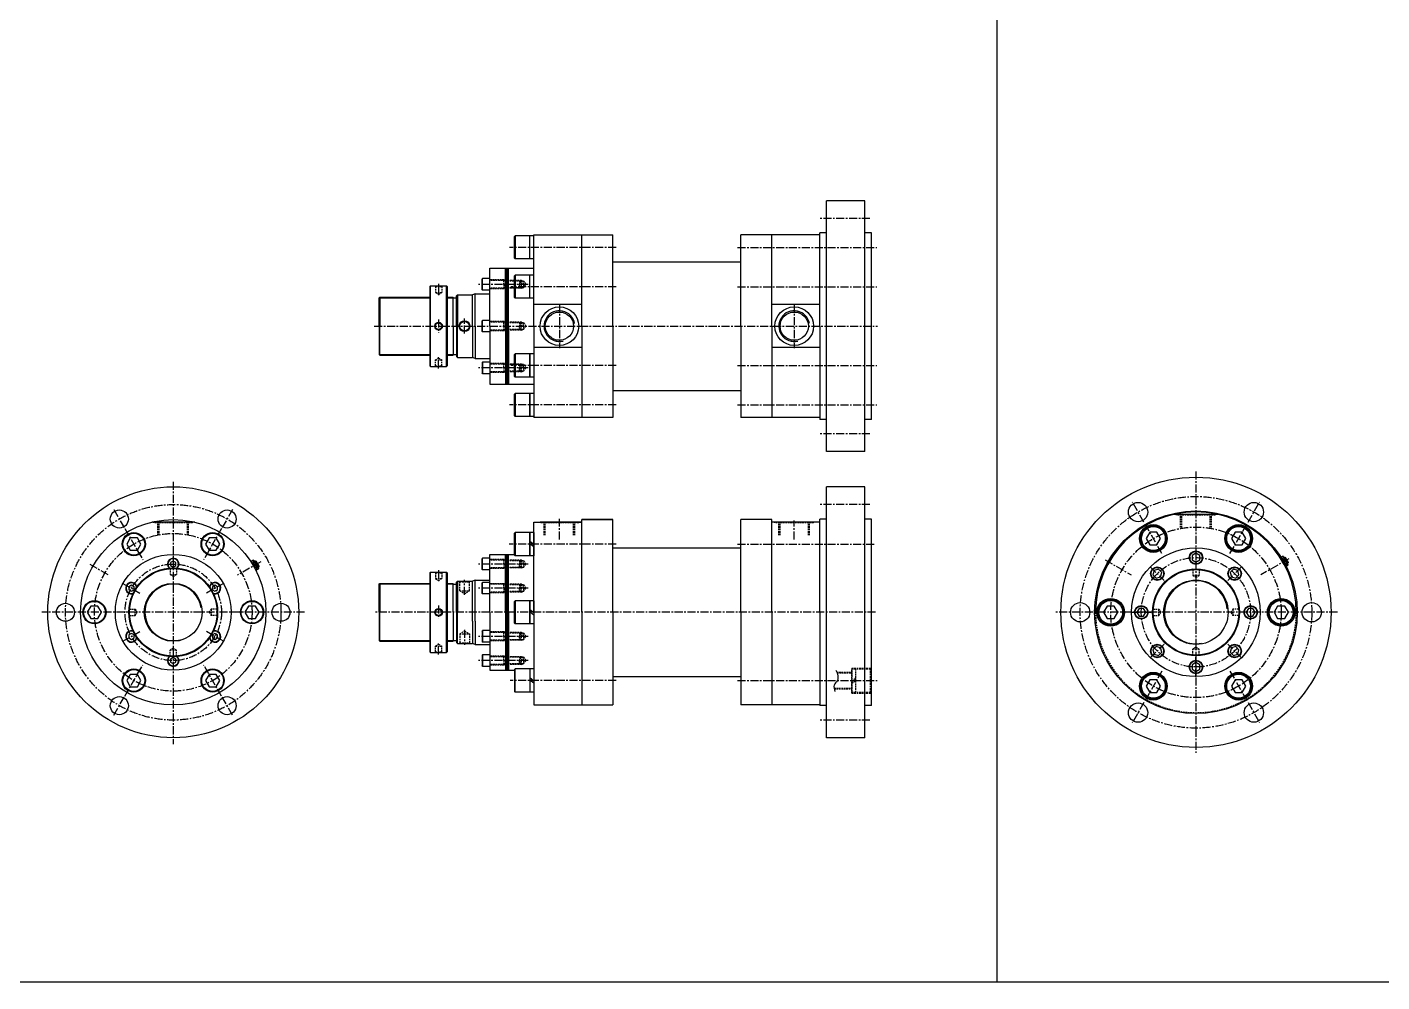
# Model space of a CAD drawing. Extents: x 0 to 8675, y 0 to 2968.
# Drawn here: x 1602 to 3708, y 0 to 1484 of the extents above; entities that cross this region are included whole.
import ezdxf

# ---------------------------------------------------------------- set-up
doc = ezdxf.new("R2010")
doc.units = 0
doc.header["$LTSCALE"] = 5
doc.header["$MEASUREMENT"] = 0
doc.header["$PDMODE"] = 34
doc.linetypes.add('CENTERX2', pattern=[4, 2.5, -0.5, 0.5, -0.5])
doc.linetypes.add('HIDDENX2', pattern=[0.75, 0.5, -0.25])
doc.layers.get('0').update_dxf_attribs({"linetype": 'CONTINUOUS'})
doc.layers.get('Defpoints').update_dxf_attribs({"linetype": 'CONTINUOUS'})
for name, color, linetype in [('CEN', 1, 'CENTERX2'), ('HID', 2, 'HIDDENX2'), ('ML', 3, 'CONTINUOUS'), ('테두리', 7, 'CONTINUOUS')]:
    doc.layers.add(name, color=color, linetype=linetype)

msp = doc.modelspace()

# ---------------------------------------------------------------- linework, layer by layer
msp.add_line((3109.5, 1902.7), (3109.5, 0))
at = {"layer": 'CEN'}
for p, q in [((2912.1, 1186.6), (2834.8, 1186.6)), ((2517.5, 1141.6), (2351.5, 1141.6)), ((2706.1, 1141.6), (2922.6, 1141.6)), ((2241.5, 1084.9), (2241.5, 1065.3)), ((2380.8, 1084), (2303.6, 1084)), ((2517.5, 1080.4), (2354, 1080.4)), ((2706.1, 1080.4), (2922.6, 1080.4)), ((2429.3, 1053.2), (2429.3, 985)), ((2794.3, 1053.2), (2794.3, 985)), ((2141.3, 1019.1), (2923.7, 1019.1)), ((2241.5, 1029.6), (2241.5, 1009.4)), ((2281.8, 1007.7), (2281.8, 1031.2)), ((2241.5, 953.4), (2241.5, 972.9)), ((2380.8, 954.2), (2303.6, 954.2)), ((2517.5, 957.9), (2354, 957.9)), ((2706.1, 957.9), (2922.6, 957.9)), ((2517.5, 896.6), (2351.5, 896.6)), ((2706.1, 896.6), (2922.6, 896.6)), ((2912.1, 851.6), (2834.8, 851.6)), ((3418.8, 793.2), (3418.8, 356.2)), ((1829, 777.2), (1829, 369.3)), ((2912.1, 741.9), (2834.8, 741.9)), ((3337.8, 714.6), (3319.8, 745.8)), ((3499.8, 714.6), (3517.8, 745.8)), ((1736.7, 734.1), (1753.7, 704.7)), ((1921.2, 734.1), (1904.2, 704.7)), ((2429.3, 687.6), (2429.3, 719.7)), ((2794.3, 687.6), (2794.3, 717.2)), ((1753.7, 704.7), (1781.7, 656.2)), ((1904.2, 704.7), (1876.2, 656.2)), ((3366, 665.9), (3339.2, 712.3)), ((3471.7, 665.9), (3498.5, 712.3)), ((2517.5, 680.4), (2351.3, 680.4)), ((2706.1, 680.4), (2921.1, 680.4)), ((3418.8, 674.7), (3418.8, 644)), ((1965.1, 652.9), (1928.7, 631.9)), ((3277.5, 655.9), (3318.3, 632.4)), ((3563.3, 657.7), (3519.4, 632.4)), ((1699.2, 649.3), (1729.3, 631.9)), ((2241.5, 640.1), (2241.5, 620.5)), ((2380.8, 649.4), (2303.6, 649.4)), ((3347.8, 645.3), (3369.6, 623.6)), ((3489.8, 645.3), (3468.1, 623.6)), ((1750.9, 619.4), (1777.2, 604.3)), ((1907.1, 619.4), (1880.8, 604.3)), ((2281.8, 601.6), (2281.8, 625.1)), ((2380.8, 611.9), (2303.6, 611.9)), ((2033.2, 574.4), (1624.6, 574.4)), ((2920.9, 574.4), (2141.1, 574.4)), ((2241.5, 584.9), (2241.5, 564.6)), ((3638.6, 574.4), (3198.6, 574.4)), ((3318.4, 574.4), (3349.2, 574.4)), ((3519.2, 574.4), (3488.4, 574.4)), ((1750.9, 529.3), (1777.2, 544.4)), ((1907.1, 529.3), (1880.8, 544.4)), ((2241.5, 508.6), (2241.5, 528.2)), ((2281.8, 547.1), (2281.8, 523.6)), ((2380.8, 536.9), (2303.6, 536.9)), ((3347.8, 503.4), (3369.6, 525.1)), ((3489.8, 503.4), (3468.1, 525.1)), ((1753.7, 444), (1781.7, 492.5)), ((1904.2, 444), (1876.2, 492.5)), ((2380.8, 499.4), (2303.6, 499.4)), ((3418.8, 474), (3418.8, 504.7)), ((2517.5, 468.3), (2352.9, 468.3)), ((2706.1, 468.3), (2923, 468.3)), ((3366, 482.8), (3339.2, 436.4)), ((3471.7, 482.8), (3498.5, 436.4)), ((1736.7, 414.6), (1753.7, 444)), ((1921.2, 414.6), (1904.2, 444)), ((3337.8, 434.1), (3319.8, 402.9)), ((3499.8, 434.1), (3517.8, 402.9)), ((2912.1, 406.9), (2834.8, 406.9))]:
    msp.add_line(p, q, dxfattribs=at)
for centre, radius in [((1829, 574.4), 167.5), ((3418.8, 574.4), 180), ((1829, 574.4), 122.5), ((3418.8, 574.4), 132.5), ((3418.8, 574.4), 85), ((1829, 574.4), 75)]:
    msp.add_circle(centre, radius, dxfattribs=at)
at = {"layer": 'Defpoints', "color": 0, "linetype": 'ByBlock'}
for p in [(2914.3, 719.4), (2321.3, 664.4), (2321.3, 484.4), (2914.3, 429.4)]:
    msp.add_point(p, dxfattribs=at)
at = {"layer": 'HID'}
for p, q in [((2236.5, 1080.6), (2235.5, 1081.6)), ((2236.5, 1080.6), (2246.5, 1080.6)), ((2236.5, 1080.6), (2236.5, 1071.6)), ((2246.5, 1080.6), (2247.5, 1081.6)), ((2246.5, 1080.6), (2246.5, 1071.6)), ((2350.3, 1091), (2321.3, 1091)), ((2370.2, 1090), (2321.3, 1090)), ((2370.2, 1078), (2321.3, 1078)), ((2350.3, 1077), (2321.3, 1077)), ((2343.1, 1089.2), (2341.4, 1090)), ((2343.1, 1078.9), (2341.4, 1078)), ((2343.1, 1084), (2343.1, 1090)), ((2373.3, 1089.2), (2343.1, 1089.2)), ((2343.1, 1084), (2343.1, 1078)), ((2373.3, 1078.9), (2343.1, 1078.9)), ((2367.5, 1090), (2368.3, 1089.2)), ((2367.5, 1090), (2367.5, 1084)), ((2367.5, 1078), (2367.5, 1084)), ((2367.5, 1078), (2368.3, 1078.9)), ((2368.3, 1089.2), (2368.3, 1084)), ((2368.3, 1078.9), (2368.3, 1084)), ((2370.2, 1090), (2371.8, 1089.2)), ((2370.2, 1090), (2370.2, 1084)), ((2370.2, 1078), (2370.2, 1084)), ((2370.2, 1078), (2371.8, 1078.9)), ((2373.3, 1089.2), (2377.2, 1084)), ((2373.3, 1084), (2373.3, 1089.2)), ((2373.3, 1084), (2373.3, 1089.2)), ((2373.3, 1078.9), (2377.2, 1084)), ((2373.3, 1084), (2373.3, 1078.9)), ((2373.3, 1084), (2373.3, 1078.9)), ((2236.5, 1071.6), (2241.5, 1068.5)), ((2236.5, 1071.6), (2246.5, 1071.6)), ((2241.5, 1068.5), (2246.5, 1071.6)), ((2350.3, 1026.1), (2321.3, 1026.1)), ((2370.2, 1025.1), (2321.3, 1025.1)), ((2370.2, 1013.1), (2321.3, 1013.1)), ((2350.3, 1012.1), (2321.3, 1012.1)), ((2343.1, 1024.3), (2341.4, 1025.1)), ((2343.1, 1014), (2341.4, 1013.1)), ((2343.1, 1019.1), (2343.1, 1025.1)), ((2373.3, 1024.3), (2343.1, 1024.3)), ((2343.1, 1019.1), (2343.1, 1013.1)), ((2373.3, 1014), (2343.1, 1014)), ((2367.5, 1025.1), (2368.3, 1024.3)), ((2367.5, 1025.1), (2367.5, 1019.1)), ((2367.5, 1013.1), (2367.5, 1019.1)), ((2367.5, 1013.1), (2368.3, 1014)), ((2368.3, 1024.3), (2368.3, 1019.1)), ((2368.3, 1014), (2368.3, 1019.1)), ((2370.2, 1025.1), (2371.8, 1024.3)), ((2370.2, 1025.1), (2370.2, 1019.1)), ((2370.2, 1013.1), (2370.2, 1019.1)), ((2370.2, 1013.1), (2371.8, 1014)), ((2373.3, 1024.3), (2377.2, 1019.1)), ((2373.3, 1019.1), (2373.3, 1024.3)), ((2373.3, 1019.1), (2373.3, 1024.3)), ((2373.3, 1014), (2377.2, 1019.1)), ((2373.3, 1019.1), (2373.3, 1014)), ((2373.3, 1019.1), (2373.3, 1014)), ((2236.5, 966.6), (2241.5, 969.8)), ((2241.5, 969.8), (2246.5, 966.6)), ((2236.5, 957.6), (2235.5, 956.6)), ((2236.5, 966.6), (2246.5, 966.6)), ((2236.5, 957.6), (2236.5, 966.6)), ((2236.5, 957.6), (2246.5, 957.6)), ((2246.5, 957.6), (2246.5, 966.6)), ((2246.5, 957.6), (2247.5, 956.6)), ((2350.3, 961.2), (2321.3, 961.2)), ((2370.2, 960.2), (2321.3, 960.2)), ((2370.2, 948.2), (2321.3, 948.2)), ((2343.1, 959.4), (2341.4, 960.2)), ((2343.1, 949.1), (2341.4, 948.2)), ((2343.1, 954.2), (2343.1, 960.2)), ((2373.3, 959.4), (2343.1, 959.4)), ((2343.1, 954.2), (2343.1, 948.2)), ((2373.3, 949.1), (2343.1, 949.1)), ((2367.5, 960.2), (2367.5, 954.2)), ((2367.5, 960.2), (2368.3, 959.4)), ((2367.5, 948.2), (2367.5, 954.2)), ((2367.5, 948.2), (2368.3, 949.1)), ((2368.3, 959.4), (2368.3, 954.2)), ((2368.3, 949.1), (2368.3, 954.2)), ((2370.2, 960.2), (2370.2, 954.2)), ((2370.2, 960.2), (2371.8, 959.4)), ((2370.2, 948.2), (2370.2, 954.2)), ((2370.2, 948.2), (2371.8, 949.1)), ((2373.3, 959.4), (2377.2, 954.2)), ((2373.3, 954.2), (2373.3, 959.4)), ((2373.3, 954.2), (2373.3, 959.4)), ((2373.3, 949.1), (2377.2, 954.2)), ((2373.3, 954.2), (2373.3, 949.1)), ((2373.3, 954.2), (2373.3, 949.1)), ((2350.3, 947.2), (2321.3, 947.2)), ((3388.8, 725.4), (3388.8, 726.4)), ((3448.8, 725.4), (3388.8, 725.4)), ((3394.9, 706.4), (3394.9, 725.4)), ((3396.8, 706.4), (3396.8, 725.4)), ((3440.8, 706.4), (3440.8, 725.4)), ((3442.7, 706.4), (3442.7, 725.4)), ((3448.8, 725.4), (3448.8, 726.4)), ((1799, 713.4), (1799, 714.4)), ((1859, 713.4), (1799, 713.4)), ((1805.1, 694.4), (1805.1, 713.4)), ((1807, 694.4), (1807, 713.4)), ((1851, 694.4), (1851, 713.4)), ((1852.9, 694.4), (1852.9, 713.4)), ((1859, 713.4), (1859, 714.4)), ((2399.3, 713.4), (2399.3, 714.4)), ((2459.3, 713.4), (2399.3, 713.4)), ((2405.4, 694.4), (2405.4, 713.4)), ((2407.3, 694.4), (2407.3, 713.4)), ((2451.3, 694.4), (2451.3, 713.4)), ((2453.2, 694.4), (2453.2, 713.4)), ((2459.3, 713.4), (2459.3, 714.4)), ((2764.3, 713.4), (2764.3, 714.4)), ((2824.3, 713.4), (2764.3, 713.4)), ((2770.4, 694.4), (2770.4, 713.4)), ((2772.3, 694.4), (2772.3, 713.4)), ((2816.3, 694.4), (2816.3, 713.4)), ((2818.2, 694.4), (2818.2, 713.4)), ((2824.3, 713.4), (2824.3, 714.4)), ((2350.3, 656.4), (2321.3, 656.4)), ((2370.2, 655.4), (2321.3, 655.4)), ((2343.1, 654.5), (2341.4, 655.4)), ((2343.1, 649.4), (2343.1, 655.4)), ((2373.3, 654.5), (2343.1, 654.5)), ((2367.5, 655.4), (2367.5, 649.4)), ((2367.5, 655.4), (2368.3, 654.5)), ((2368.3, 654.5), (2368.3, 649.4)), ((2370.2, 655.4), (2370.2, 649.4)), ((2370.2, 655.4), (2371.8, 654.5)), ((2373.3, 654.5), (2377.2, 649.4)), ((2373.3, 649.4), (2373.3, 654.5)), ((2373.3, 649.4), (2373.3, 654.5)), ((1824, 642.4), (1823.3, 643.1)), ((1824, 642.4), (1824, 633.4)), ((1824, 642.4), (1834, 642.4)), ((1824, 633.4), (1829, 630.2)), ((1824, 633.4), (1834, 633.4)), ((1829, 630.2), (1834, 633.4)), ((1834, 642.4), (1834.7, 643.1)), ((1834, 642.4), (1834, 633.4)), ((2236.5, 635.9), (2235.5, 636.9)), ((2236.5, 635.9), (2246.5, 635.9)), ((2236.5, 635.9), (2236.5, 626.9)), ((2246.5, 635.9), (2247.5, 636.9)), ((2246.5, 635.9), (2246.5, 626.9)), ((2370.2, 643.4), (2321.3, 643.4)), ((2350.3, 642.4), (2321.3, 642.4)), ((2343.1, 644.2), (2341.4, 643.4)), ((2343.1, 649.4), (2343.1, 643.4)), ((2373.3, 644.2), (2343.1, 644.2)), ((2367.5, 643.4), (2367.5, 649.4)), ((2367.5, 643.4), (2368.3, 644.2)), ((2368.3, 644.2), (2368.3, 649.4)), ((2370.2, 643.4), (2370.2, 649.4)), ((2370.2, 643.4), (2371.8, 644.2)), ((2373.3, 644.2), (2377.2, 649.4)), ((2373.3, 649.4), (2373.3, 644.2)), ((2373.3, 649.4), (2373.3, 644.2)), ((3413.8, 640.9), (3413.1, 641.6)), ((3413.8, 640.9), (3413.8, 631.9)), ((3413.8, 640.9), (3423.8, 640.9)), ((3413.8, 631.9), (3423.8, 631.9)), ((3413.8, 631.9), (3418.8, 628.7)), ((3418.8, 628.7), (3423.8, 631.9)), ((3423.8, 640.9), (3424.5, 641.6)), ((3423.8, 640.9), (3423.8, 631.9)), ((2236.5, 626.9), (2246.5, 626.9)), ((2236.5, 626.9), (2241.5, 623.7)), ((2241.5, 623.7), (2246.5, 626.9)), ((2274.3, 621.9), (2273.3, 622.9)), ((2274.3, 607.9), (2274.3, 621.9)), ((2274.3, 621.9), (2289.3, 621.9)), ((2289.3, 621.9), (2290.3, 622.9)), ((2289.3, 607.9), (2289.3, 621.9)), ((2350.3, 618.9), (2321.3, 618.9)), ((2370.2, 617.9), (2321.3, 617.9)), ((2343.1, 617), (2341.4, 617.9)), ((2343.1, 611.9), (2343.1, 617.9)), ((2373.3, 617), (2343.1, 617)), ((2343.1, 611.9), (2343.1, 605.9)), ((2367.5, 617.9), (2368.3, 617)), ((2367.5, 617.9), (2367.5, 611.9)), ((2367.5, 605.9), (2367.5, 611.9)), ((2368.3, 617), (2368.3, 611.9)), ((2368.3, 606.7), (2368.3, 611.9)), ((2370.2, 617.9), (2371.8, 617)), ((2370.2, 617.9), (2370.2, 611.9)), ((2370.2, 605.9), (2370.2, 611.9)), ((2373.3, 617), (2377.2, 611.9)), ((2373.3, 611.9), (2373.3, 617)), ((2373.3, 611.9), (2373.3, 617)), ((2373.3, 611.9), (2373.3, 606.7)), ((2373.3, 611.9), (2373.3, 606.7)), ((2373.3, 606.7), (2377.2, 611.9)), ((2274.3, 607.9), (2289.3, 607.9)), ((2274.3, 607.9), (2281.8, 603.1)), ((2281.8, 603.1), (2289.3, 607.9)), ((2370.2, 605.9), (2321.3, 605.9)), ((2350.3, 604.9), (2321.3, 604.9)), ((2343.1, 606.7), (2341.4, 605.9)), ((2373.3, 606.7), (2343.1, 606.7)), ((2367.5, 605.9), (2368.3, 606.7)), ((2370.2, 605.9), (2371.8, 606.7)), ((1761, 579.4), (1760.3, 580.1)), ((1761, 569.4), (1760.3, 568.7)), ((1761, 579.4), (1770, 579.4)), ((1761, 569.4), (1761, 579.4)), ((1761, 569.4), (1770, 569.4)), ((1770, 569.4), (1770, 579.4)), ((1773.1, 574.4), (1770, 579.4)), ((1770, 569.4), (1773.1, 574.4)), ((1888, 579.4), (1884.8, 574.4)), ((1884.8, 574.4), (1888, 569.4)), ((1897, 579.4), (1888, 579.4)), ((1888, 579.4), (1888, 569.4)), ((1897, 569.4), (1888, 569.4)), ((1897, 579.4), (1897.7, 580.1)), ((1897, 579.4), (1897, 569.4)), ((1897, 569.4), (1897.7, 568.7)), ((3352.3, 579.4), (3351.6, 580.1)), ((3352.3, 569.4), (3351.6, 568.7)), ((3352.3, 579.4), (3361.3, 579.4)), ((3352.3, 569.4), (3352.3, 579.4)), ((3352.3, 569.4), (3361.3, 569.4)), ((3361.3, 569.4), (3361.3, 579.4)), ((3364.5, 574.4), (3361.3, 579.4)), ((3361.3, 569.4), (3364.5, 574.4)), ((3476.3, 579.4), (3473.2, 574.4)), ((3473.2, 574.4), (3476.3, 569.4)), ((3485.3, 579.4), (3476.3, 579.4)), ((3476.3, 579.4), (3476.3, 569.4)), ((3485.3, 569.4), (3476.3, 569.4)), ((3485.3, 579.4), (3486, 580.1)), ((3485.3, 579.4), (3485.3, 569.4)), ((3485.3, 569.4), (3486, 568.7)), ((2274.3, 526.9), (2273.3, 525.9)), ((2274.3, 540.9), (2281.8, 545.6)), ((2274.3, 540.9), (2289.3, 540.9)), ((2274.3, 540.9), (2274.3, 526.9)), ((2274.3, 526.9), (2289.3, 526.9)), ((2281.8, 545.6), (2289.3, 540.9)), ((2289.3, 540.9), (2289.3, 526.9)), ((2289.3, 526.9), (2290.3, 525.9)), ((2350.3, 543.9), (2321.3, 543.9)), ((2370.2, 542.9), (2321.3, 542.9)), ((2370.2, 530.9), (2321.3, 530.9)), ((2350.3, 529.9), (2321.3, 529.9)), ((2343.1, 542), (2341.4, 542.9)), ((2343.1, 531.7), (2341.4, 530.9)), ((2343.1, 536.9), (2343.1, 542.9)), ((2373.3, 542), (2343.1, 542)), ((2343.1, 536.9), (2343.1, 530.9)), ((2373.3, 531.7), (2343.1, 531.7)), ((2367.5, 542.9), (2367.5, 536.9)), ((2367.5, 542.9), (2368.3, 542)), ((2367.5, 530.9), (2367.5, 536.9)), ((2367.5, 530.9), (2368.3, 531.7)), ((2368.3, 542), (2368.3, 536.9)), ((2368.3, 531.7), (2368.3, 536.9)), ((2370.2, 542.9), (2370.2, 536.9)), ((2370.2, 542.9), (2371.8, 542)), ((2370.2, 530.9), (2370.2, 536.9)), ((2370.2, 530.9), (2371.8, 531.7)), ((2373.3, 542), (2377.2, 536.9)), ((2373.3, 536.9), (2373.3, 542)), ((2373.3, 536.9), (2373.3, 542)), ((2373.3, 531.7), (2377.2, 536.9)), ((2373.3, 536.9), (2373.3, 531.7)), ((2373.3, 536.9), (2373.3, 531.7)), ((1824, 506.4), (1823.3, 505.7)), ((1829, 518.5), (1824, 515.4)), ((1824, 506.4), (1824, 515.4)), ((1834, 515.4), (1824, 515.4)), ((1834, 506.4), (1824, 506.4)), ((1834, 515.4), (1829, 518.5)), ((1834, 506.4), (1834, 515.4)), ((1834, 506.4), (1834.7, 505.7)), ((2236.5, 512.9), (2235.5, 511.9)), ((2236.5, 521.9), (2241.5, 525)), ((2236.5, 521.9), (2246.5, 521.9)), ((2236.5, 512.9), (2236.5, 521.9)), ((2236.5, 512.9), (2246.5, 512.9)), ((2241.5, 525), (2246.5, 521.9)), ((2246.5, 512.9), (2246.5, 521.9)), ((2246.5, 512.9), (2247.5, 511.9)), ((2350.3, 506.4), (2321.3, 506.4)), ((3413.8, 507.9), (3413.1, 507.2)), ((3418.8, 520), (3413.8, 516.9)), ((3413.8, 507.9), (3413.8, 516.9)), ((3423.8, 516.9), (3413.8, 516.9)), ((3423.8, 507.9), (3413.8, 507.9)), ((3423.8, 516.9), (3418.8, 520)), ((3423.8, 507.9), (3423.8, 516.9)), ((3423.8, 507.9), (3424.5, 507.2)), ((2370.2, 505.4), (2321.3, 505.4)), ((2370.2, 493.4), (2321.3, 493.4)), ((2350.3, 492.4), (2321.3, 492.4)), ((2343.1, 504.5), (2341.4, 505.4)), ((2343.1, 494.2), (2341.4, 493.4)), ((2343.1, 499.4), (2343.1, 505.4)), ((2373.3, 504.5), (2343.1, 504.5)), ((2343.1, 499.4), (2343.1, 493.4)), ((2373.3, 494.2), (2343.1, 494.2)), ((2367.5, 505.4), (2368.3, 504.5)), ((2367.5, 505.4), (2367.5, 499.4)), ((2367.5, 493.4), (2367.5, 499.4)), ((2367.5, 493.4), (2368.3, 494.2)), ((2368.3, 504.5), (2368.3, 499.4)), ((2368.3, 494.2), (2368.3, 499.4)), ((2370.2, 505.4), (2370.2, 499.4)), ((2370.2, 505.4), (2371.8, 504.5)), ((2370.2, 493.4), (2370.2, 499.4)), ((2370.2, 493.4), (2371.8, 494.2)), ((2373.3, 504.5), (2377.2, 499.4)), ((2373.3, 499.4), (2373.3, 504.5)), ((2373.3, 499.4), (2373.3, 504.5)), ((2373.3, 494.2), (2377.2, 499.4)), ((2373.3, 499.4), (2373.3, 494.2)), ((2373.3, 499.4), (2373.3, 494.2)), ((2883.9, 487.8), (2883.9, 450.3)), ((2883.9, 487.8), (2914.3, 487.8)), ((2883.9, 448.8), (2883.9, 486.3)), ((2883.9, 486.3), (2912.8, 486.3)), ((2889.8, 486.3), (2889.8, 450.3)), ((2912.8, 450.3), (2912.8, 486.3)), ((2913.8, 485.3), (2912.8, 486.3)), ((2913.8, 485.3), (2913.8, 451.3)), ((2860.5, 481.3), (2883.9, 481.3)), ((2860.8, 480.3), (2883.9, 480.3)), ((2883.9, 467.6), (2889.8, 472.3)), ((2883.9, 464.1), (2889.8, 468.8)), ((2856.3, 456.3), (2883.9, 456.3)), ((2856.5, 455.3), (2883.9, 455.3)), ((2883.9, 450.3), (2912.8, 450.3)), ((2883.9, 448.8), (2914.3, 448.8)), ((2913.8, 451.3), (2912.8, 450.3))]:
    msp.add_line(p, q, dxfattribs=at)
msp.add_arc((3418.8, 574.4), 156, 180, 0, dxfattribs=at)
at = {"layer": 'ML'}
for p, q in [((2844.3, 824.1), (2844.3, 1214.1)), ((2904.3, 1214.1), (2844.3, 1214.1)), ((2904.3, 824.1), (2904.3, 1214.1)), ((2359.4, 1158.6), (2360.4, 1159.6)), ((2359.4, 1158.6), (2360.4, 1159.6)), ((2359.4, 1124.6), (2359.4, 1158.6)), ((2359.4, 1124.6), (2359.4, 1158.6)), ((2360.4, 1159.6), (2360.4, 1123.6)), ((2389.3, 1159.6), (2360.4, 1159.6)), ((2360.4, 1159.6), (2360.4, 1123.6)), ((2389.3, 1159.6), (2360.4, 1159.6)), ((2383.4, 1123.6), (2383.4, 1159.6)), ((2383.4, 1123.6), (2383.4, 1159.6)), ((2389.3, 1161), (2512.3, 1161)), ((2389.3, 1019.1), (2389.3, 1161)), ((2389.3, 1019.1), (2389.3, 1161)), ((2464.3, 1019.1), (2464.3, 1161)), ((2464.3, 1019.1), (2464.3, 1161)), ((2512.3, 1019.1), (2512.3, 1161)), ((2711.3, 1019.1), (2711.3, 1161)), ((2834.3, 1161), (2711.3, 1161)), ((2759.3, 1019.1), (2759.3, 1161)), ((2759.3, 1019.1), (2759.3, 1161)), ((2759.3, 1019.1), (2759.3, 1161)), ((2834.3, 1019.1), (2834.3, 1164.1)), ((2844.3, 1164.1), (2834.3, 1164.1)), ((2914.3, 1164.1), (2904.3, 1164.1)), ((2914.3, 874.1), (2914.3, 1164.1)), ((2359.4, 1124.6), (2360.4, 1123.6)), ((2359.4, 1124.6), (2360.4, 1123.6)), ((2389.3, 1123.6), (2360.4, 1123.6)), ((2389.3, 1123.6), (2360.4, 1123.6)), ((2512.3, 1119.1), (2711.3, 1119.1)), ((2321.3, 1019.1), (2321.3, 1109.1)), ((2321.3, 1109.1), (2389.3, 1109.1)), ((2345.3, 1019.1), (2345.3, 1109.1)), ((2346.9, 1019.1), (2346.9, 1109.1)), ((2348.5, 1019.1), (2348.5, 1109.1)), ((2350.3, 1019.1), (2350.3, 1109.1)), ((2359.4, 1097.4), (2360.4, 1098.4)), ((2359.4, 1097.4), (2360.4, 1098.4)), ((2359.4, 1063.4), (2359.4, 1097.4)), ((2359.4, 1063.4), (2359.4, 1097.4)), ((2360.4, 1098.4), (2360.4, 1062.4)), ((2389.3, 1098.4), (2360.4, 1098.4)), ((2389.3, 1098.4), (2360.4, 1098.4)), ((2360.4, 1098.4), (2360.4, 1062.4)), ((2383.4, 1062.4), (2383.4, 1098.4)), ((2383.4, 1062.4), (2383.4, 1098.4)), ((2229, 1081.6), (2228, 1080.6)), ((2228, 1080.6), (2228, 957.6)), ((2229, 956.6), (2229, 1081.6)), ((2229, 1081.6), (2254, 1081.6)), ((2254, 956.6), (2254, 1081.6)), ((2254, 1081.6), (2255, 1080.6)), ((2255, 1080.6), (2255, 957.6)), ((2310, 1093), (2309.3, 1092.3)), ((2309.3, 1075.7), (2309.3, 1092.3)), ((2309.3, 1075.7), (2310, 1075)), ((2321.3, 1093), (2310, 1093)), ((2310, 1075), (2310, 1093)), ((2321.3, 1075), (2310, 1075)), ((2149.3, 1063.1), (2150.3, 1064.1)), ((2149.3, 1019.1), (2149.3, 1063.1)), ((2150.3, 1064.1), (2228, 1064.1)), ((2150.3, 1064.1), (2150.3, 1019.1)), ((2255, 1064.1), (2264.3, 1064.1)), ((2264.3, 1019.1), (2264.3, 1064.1)), ((2264.3, 1063), (2269.3, 1063)), ((2269.3, 1066.1), (2270.8, 1067.6)), ((2269.3, 1019.1), (2269.3, 1066.1)), ((2270.8, 1067.6), (2270.8, 1019.1)), ((2270.8, 1067.6), (2294.3, 1067.6)), ((2298.3, 1069.1), (2294.3, 1067.6)), ((2294.3, 1019.1), (2294.3, 1067.6)), ((2298.3, 1069.1), (2309.3, 1069.1)), ((2298.3, 1019.1), (2298.3, 1069.1)), ((2298.3, 1069.1), (2321.3, 1069.1)), ((2359.4, 1063.4), (2360.4, 1062.4)), ((2359.4, 1063.4), (2360.4, 1062.4)), ((2389.3, 1062.4), (2360.4, 1062.4)), ((2389.3, 1062.4), (2360.4, 1062.4)), ((2464.3, 1052.6), (2389.3, 1052.6)), ((2834.3, 1052.6), (2759.3, 1052.6)), ((2149.3, 1019.1), (2149.3, 975.1)), ((2150.3, 974.1), (2150.3, 1019.1)), ((2264.3, 1019.1), (2264.3, 974.1)), ((2269.3, 1019.1), (2269.3, 972.1)), ((2269.3, 1019.1), (2269.3, 972.1)), ((2270.8, 970.6), (2270.8, 1019.1)), ((2294.3, 1019.1), (2294.3, 970.6)), ((2298.3, 1019.1), (2298.3, 969.1)), ((2310, 1028.1), (2309.3, 1027.4)), ((2309.3, 1010.8), (2309.3, 1027.4)), ((2321.3, 1028.1), (2310, 1028.1)), ((2310, 1010.1), (2310, 1028.1)), ((2321.3, 1019.1), (2321.3, 929.1)), ((2345.3, 1019.1), (2345.3, 929.1)), ((2346.9, 1019.1), (2346.9, 929.1)), ((2348.5, 1019.1), (2348.5, 929.1)), ((2350.3, 1019.1), (2350.3, 929.1)), ((2389.3, 1019.1), (2389.3, 877.3)), ((2389.3, 1019.1), (2389.3, 877.3)), ((2389.3, 1019.1), (2389.3, 877.3)), ((2464.3, 1019.1), (2464.3, 877.3)), ((2512.3, 1019.1), (2512.3, 877.3)), ((2512.3, 1019.1), (2512.3, 877.3)), ((2711.3, 1019.1), (2711.3, 877.3)), ((2711.3, 1019.1), (2711.3, 877.3)), ((2759.3, 1019.1), (2759.3, 877.3)), ((2759.3, 1019.1), (2759.3, 877.3)), ((2759.3, 1019.1), (2759.3, 877.3)), ((2834.3, 1019.1), (2834.3, 874.1)), ((2309.3, 1010.8), (2310, 1010.1)), ((2321.3, 1010.1), (2310, 1010.1)), ((2149.3, 975.1), (2150.3, 974.1)), ((2150.3, 974.1), (2228, 974.1)), ((2255, 974.1), (2264.3, 974.1)), ((2264.3, 975.2), (2269.3, 975.2)), ((2269.3, 972.1), (2270.8, 970.6)), ((2270.8, 970.6), (2294.3, 970.6)), ((2298.3, 969.1), (2294.3, 970.6)), ((2298.3, 969.1), (2309.3, 969.1)), ((2298.3, 969.1), (2321.3, 969.1)), ((2359.4, 974.9), (2360.4, 975.9)), ((2359.4, 974.9), (2360.4, 975.9)), ((2359.4, 940.9), (2359.4, 974.9)), ((2359.4, 974.9), (2359.4, 940.9)), ((2360.4, 975.9), (2360.4, 939.9)), ((2389.3, 975.9), (2360.4, 975.9)), ((2360.4, 939.9), (2360.4, 975.9)), ((2389.3, 975.9), (2360.4, 975.9)), ((2383.4, 939.9), (2383.4, 975.9)), ((2383.4, 975.9), (2383.4, 939.9)), ((2464.3, 985.7), (2389.3, 985.7)), ((2834.3, 985.7), (2759.3, 985.7)), ((2229, 956.6), (2228, 957.6)), ((2229, 956.6), (2254, 956.6)), ((2254, 956.6), (2255, 957.6)), ((2309.3, 962.5), (2310, 963.2)), ((2309.3, 962.5), (2309.3, 945.9)), ((2310, 963.2), (2310, 945.2)), ((2321.3, 963.2), (2310, 963.2)), ((2310, 945.2), (2309.3, 945.9)), ((2321.3, 945.2), (2310, 945.2)), ((2321.3, 929.1), (2389.3, 929.1)), ((2359.4, 940.9), (2360.4, 939.9)), ((2359.4, 940.9), (2360.4, 939.9)), ((2389.3, 939.9), (2360.4, 939.9)), ((2389.3, 939.9), (2360.4, 939.9)), ((2359.4, 913.6), (2360.4, 914.6)), ((2359.4, 913.6), (2360.4, 914.6)), ((2359.4, 879.6), (2359.4, 913.6)), ((2359.4, 913.6), (2359.4, 879.6)), ((2360.4, 914.6), (2360.4, 878.6)), ((2389.3, 914.6), (2360.4, 914.6)), ((2389.3, 914.6), (2360.4, 914.6)), ((2360.4, 878.6), (2360.4, 914.6)), ((2383.4, 878.6), (2383.4, 914.6)), ((2383.4, 914.6), (2383.4, 878.6)), ((2512.3, 919.1), (2711.3, 919.1)), ((2359.4, 879.6), (2360.4, 878.6)), ((2359.4, 879.6), (2360.4, 878.6)), ((2389.3, 878.6), (2360.4, 878.6)), ((2389.3, 878.6), (2360.4, 878.6)), ((2512.3, 877.3), (2389.3, 877.3)), ((2834.3, 877.3), (2711.3, 877.3)), ((2844.3, 874.1), (2834.3, 874.1)), ((2914.3, 874.1), (2904.3, 874.1)), ((2904.3, 824.1), (2844.3, 824.1)), ((2844.3, 379.4), (2844.3, 769.4)), ((2904.3, 769.4), (2844.3, 769.4)), ((2904.3, 379.4), (2904.3, 769.4)), ((2464.3, 574.4), (2464.3, 718.4)), ((2464.3, 718.4), (2512.3, 718.4)), ((2512.3, 718.4), (2464.3, 718.4)), ((2512.3, 574.4), (2512.3, 718.4)), ((2711.3, 574.4), (2711.3, 718.4)), ((2759.3, 718.4), (2711.3, 718.4)), ((2759.3, 574.4), (2759.3, 718.4)), ((2759.3, 574.4), (2759.3, 718.4)), ((2834.3, 574.4), (2834.3, 719.4)), ((2844.3, 719.4), (2834.3, 719.4)), ((2914.3, 719.4), (2904.3, 719.4)), ((2914.3, 429.4), (2914.3, 719.4)), ((3453.9, 726.4), (3383.7, 726.4)), ((1862.4, 714.4), (1795.5, 714.4)), ((2359.4, 697.4), (2360.4, 698.4)), ((2359.4, 697.4), (2360.4, 698.4)), ((2359.4, 697.4), (2359.4, 663.4)), ((2359.4, 663.4), (2359.4, 697.4)), ((2360.4, 662.4), (2360.4, 698.4)), ((2389.3, 698.4), (2360.4, 698.4)), ((2389.3, 698.4), (2360.4, 698.4)), ((2360.4, 698.4), (2360.4, 662.4)), ((2383.4, 698.4), (2383.4, 662.4)), ((2383.4, 662.4), (2383.4, 698.4)), ((2389.3, 574.4), (2389.3, 714.4)), ((2389.3, 714.4), (2464.3, 714.4)), ((2389.3, 574.4), (2389.3, 714.4)), ((2389.3, 698.4), (2389.3, 662.4)), ((2464.3, 714.4), (2399.3, 714.4)), ((2834.3, 714.4), (2759.3, 714.4)), ((2834.3, 574.4), (2834.3, 714.4)), ((2389.3, 679.8), (2383.4, 684.5)), ((2389.3, 676.3), (2383.4, 680.9)), ((2512.3, 674.4), (2711.3, 674.4)), ((1953.2, 655.3), (1949.5, 653.2)), ((1953.2, 655.3), (1949.7, 653.3)), ((1953.3, 655.2), (1949.7, 653.2)), ((1954.5, 654.9), (1953.2, 655.3)), ((1954.5, 654.9), (1961.5, 642.8)), ((1956.8, 653.9), (1955.5, 653.2)), ((1957.5, 653.8), (1956.8, 653.9)), ((1961.8, 645.3), (1956.8, 653.9)), ((1962, 646), (1957.5, 653.8)), ((1957.5, 653.8), (1962, 646)), ((2310, 658.4), (2309.3, 657.7)), ((2309.3, 641.1), (2309.3, 657.7)), ((2310, 640.4), (2310, 658.4)), ((2321.3, 658.4), (2310, 658.4)), ((2321.3, 574.4), (2321.3, 664.4)), ((2321.3, 664.4), (2359.4, 664.4)), ((2345.3, 574.4), (2345.3, 664.4)), ((2346.9, 574.4), (2346.9, 664.4)), ((2348.5, 574.4), (2348.5, 664.4)), ((2350.3, 574.4), (2350.3, 664.4)), ((2359.4, 663.4), (2360.4, 662.4)), ((2359.4, 663.4), (2360.4, 662.4)), ((2389.3, 662.4), (2360.4, 662.4)), ((2389.3, 662.4), (2360.4, 662.4)), ((3553.4, 661.3), (3549.8, 659.2)), ((3553.4, 661.3), (3549.9, 659.3)), ((3553.5, 661.2), (3550, 659.2)), ((3557.6, 656), (3553.3, 653.5)), ((3554.8, 660.9), (3553.4, 661.3)), ((3558.9, 653.7), (3554.6, 651.2)), ((3554.8, 660.9), (3561.8, 648.8)), ((3557.1, 659.9), (3555.8, 659.2)), ((3562.1, 651.3), (3557.1, 659.9)), ((3557.7, 659.8), (3557.1, 659.9)), ((3562.2, 652), (3557.7, 659.8)), ((3557.7, 659.8), (3562.2, 652)), ((1957.4, 650), (1953, 647.5)), ((1958.7, 647.7), (1954.3, 645.2)), ((1961.2, 641.4), (1957.5, 639.3)), ((1961.2, 641.6), (1957.6, 639.5)), ((1961.8, 645.3), (1960.5, 644.5)), ((1961.5, 642.8), (1961.2, 641.4)), ((1962, 646), (1961.8, 645.3)), ((2229, 636.9), (2228, 635.9)), ((2228, 635.9), (2228, 512.9)), ((2229, 511.9), (2229, 636.9)), ((2229, 636.9), (2254, 636.9)), ((2254, 511.9), (2254, 636.9)), ((2254, 636.9), (2255, 635.9)), ((2255, 635.9), (2255, 512.9)), ((2309.3, 641.1), (2310, 640.4)), ((2321.3, 640.4), (2310, 640.4)), ((3561.4, 647.4), (3557.8, 645.3)), ((3561.4, 647.6), (3557.9, 645.5)), ((3562.1, 651.3), (3560.8, 650.5)), ((3561.8, 648.8), (3561.4, 647.4)), ((3562.2, 652), (3562.1, 651.3)), ((2149.3, 618.4), (2150.3, 619.4)), ((2149.3, 574.4), (2149.3, 618.4)), ((2150.3, 619.4), (2228, 619.4)), ((2150.3, 619.4), (2150.3, 574.4)), ((2255, 619.4), (2264.3, 619.4)), ((2264.3, 574.4), (2264.3, 619.4)), ((2264.3, 618.3), (2269.3, 618.3)), ((2269.3, 621.4), (2270.8, 622.9)), ((2269.3, 574.4), (2269.3, 621.4)), ((2270.8, 622.9), (2294.3, 622.9)), ((2270.8, 622.9), (2270.8, 574.4)), ((2298.3, 624.4), (2294.3, 622.9)), ((2294.3, 560.7), (2294.3, 622.9)), ((2298.3, 560.7), (2298.3, 624.4)), ((2298.3, 624.4), (2309.3, 624.4)), ((2298.3, 624.4), (2321.3, 624.4)), ((2310, 620.9), (2309.3, 620.2)), ((2309.3, 603.6), (2309.3, 620.2)), ((2310, 602.9), (2310, 620.9)), ((2321.3, 620.9), (2310, 620.9)), ((2309.3, 603.6), (2310, 602.9)), ((2321.3, 602.9), (2310, 602.9)), ((2359.4, 591.4), (2360.4, 592.4)), ((2359.4, 591.4), (2360.4, 592.4)), ((2359.4, 591.4), (2359.4, 557.4)), ((2359.4, 557.4), (2359.4, 591.4)), ((2360.4, 556.4), (2360.4, 592.4)), ((2389.3, 592.4), (2360.4, 592.4)), ((2360.4, 592.4), (2360.4, 556.4)), ((2389.3, 592.4), (2360.4, 592.4)), ((2383.4, 592.4), (2383.4, 556.4)), ((2383.4, 556.4), (2383.4, 592.4)), ((2389.3, 592.4), (2389.3, 556.4)), ((2149.3, 574.4), (2149.3, 530.4)), ((2150.3, 529.4), (2150.3, 574.4)), ((2264.3, 574.4), (2264.3, 529.4)), ((2269.3, 574.4), (2269.3, 527.4)), ((2269.3, 574.4), (2269.3, 527.4)), ((2270.8, 525.9), (2270.8, 574.4)), ((2321.3, 574.4), (2321.3, 484.4)), ((2345.3, 574.4), (2345.3, 484.4)), ((2346.9, 574.4), (2346.9, 484.4)), ((2348.5, 574.4), (2348.5, 484.4)), ((2350.3, 574.4), (2350.3, 484.4)), ((2389.3, 573.7), (2383.4, 578.4)), ((2389.3, 570.2), (2383.4, 574.9)), ((2389.3, 574.4), (2389.3, 430.4)), ((2389.3, 574.4), (2389.3, 430.4)), ((2389.3, 574.4), (2389.3, 430.4)), ((2464.3, 574.4), (2464.3, 430.4)), ((2512.3, 574.4), (2512.3, 430.4)), ((2711.3, 574.4), (2711.3, 430.4)), ((2759.3, 574.4), (2759.3, 430.4)), ((2759.3, 574.4), (2759.3, 430.4)), ((2834.3, 574.4), (2834.3, 430.4)), ((2834.3, 574.4), (2834.3, 429.4)), ((2294.3, 560.7), (2294.3, 525.9)), ((2298.3, 560.7), (2298.3, 524.4)), ((2359.4, 557.4), (2360.4, 556.4)), ((2359.4, 557.4), (2360.4, 556.4)), ((2389.3, 556.4), (2360.4, 556.4)), ((2389.3, 556.4), (2360.4, 556.4)), ((2149.3, 530.4), (2150.3, 529.4)), ((2150.3, 529.4), (2228, 529.4)), ((2255, 529.4), (2264.3, 529.4)), ((2264.3, 530.5), (2269.3, 530.5)), ((2269.3, 527.4), (2270.8, 525.9)), ((2309.3, 545.2), (2310, 545.9)), ((2309.3, 545.2), (2309.3, 528.6)), ((2310, 527.9), (2309.3, 528.6)), ((2321.3, 545.9), (2310, 545.9)), ((2310, 545.9), (2310, 527.9)), ((2321.3, 527.9), (2310, 527.9)), ((2229, 511.9), (2228, 512.9)), ((2229, 511.9), (2254, 511.9)), ((2254, 511.9), (2255, 512.9)), ((2270.8, 525.9), (2294.3, 525.9)), ((2298.3, 524.4), (2294.3, 525.9)), ((2298.3, 524.4), (2309.3, 524.4)), ((2298.3, 524.4), (2321.3, 524.4)), ((2309.3, 507.7), (2310, 508.4)), ((2309.3, 507.7), (2309.3, 491.1)), ((2321.3, 508.4), (2310, 508.4)), ((2310, 508.4), (2310, 490.4)), ((2310, 490.4), (2309.3, 491.1)), ((2321.3, 490.4), (2310, 490.4)), ((2359.4, 485.3), (2360.4, 486.3)), ((2359.4, 485.3), (2360.4, 486.3)), ((2359.4, 485.3), (2359.4, 451.3)), ((2359.4, 485.3), (2359.4, 451.3)), ((2360.4, 450.3), (2360.4, 486.3)), ((2389.3, 486.3), (2360.4, 486.3)), ((2360.4, 450.3), (2360.4, 486.3)), ((2389.3, 486.3), (2360.4, 486.3)), ((2383.4, 486.3), (2383.4, 450.3)), ((2383.4, 486.3), (2383.4, 450.3)), ((2389.3, 486.3), (2389.3, 450.3)), ((2321.3, 484.4), (2359.4, 484.4)), ((2389.3, 467.6), (2383.4, 472.3)), ((2389.3, 467.6), (2383.4, 472.3)), ((2389.3, 464.1), (2383.4, 468.8)), ((2389.3, 464.1), (2383.4, 468.8)), ((2512.3, 474.4), (2711.3, 474.4)), ((2359.4, 451.3), (2360.4, 450.3)), ((2359.4, 451.3), (2360.4, 450.3)), ((2389.3, 450.3), (2360.4, 450.3)), ((2389.3, 450.3), (2360.4, 450.3)), ((2389.3, 430.4), (2512.3, 430.4)), ((2834.3, 430.4), (2711.3, 430.4)), ((2844.3, 429.4), (2834.3, 429.4)), ((2914.3, 429.4), (2904.3, 429.4)), ((2904.3, 379.4), (2844.3, 379.4))]:
    msp.add_line(p, q, dxfattribs=at)
for points in [[(3347.1, 698.7), (3341.5, 689.1), (3347.1, 679.5), (3358.1, 679.5), (3363.6, 689.1), (3358.1, 698.7)], [(3490.6, 698.7), (3479.6, 698.7), (3474, 689.1), (3479.6, 679.5), (3490.6, 679.5), (3496.1, 689.1)], [(1762.2, 690), (1756.7, 680.4), (1762.2, 670.9), (1773.3, 670.9), (1778.8, 680.4), (1773.3, 690)], [(1895.8, 690), (1884.7, 690), (1879.2, 680.4), (1884.7, 670.9), (1895.8, 670.9), (1901.3, 680.4)], [(1829, 654.1), (1824.9, 651.7), (1824.9, 647), (1829, 644.7), (1833.1, 647), (1833.1, 651.7)], [(3418.8, 666.4), (3412.8, 662.9), (3412.8, 655.9), (3418.8, 652.4), (3424.9, 655.9), (3424.9, 662.9)], [(3353.8, 639.4), (3352, 632.6), (3356.9, 627.7), (3363.7, 629.5), (3365.5, 636.3), (3360.5, 641.2)], [(3483.9, 639.4), (3477.1, 641.2), (3472.2, 636.3), (3474, 629.5), (3480.8, 627.7), (3485.7, 632.6)], [(1760, 614.2), (1760, 609.5), (1764, 607.2), (1768.1, 609.5), (1768.1, 614.2), (1764, 616.6)], [(1898, 614.2), (1893.9, 616.6), (1889.9, 614.2), (1889.9, 609.5), (1893.9, 607.2), (1898, 609.5)], [(1695.4, 574.4), (1701, 564.8), (1712, 564.8), (1717.5, 574.4), (1712, 583.9), (1701, 583.9)], [(1962.5, 574.4), (1957, 583.9), (1946, 583.9), (1940.4, 574.4), (1946, 564.8), (1957, 564.8)], [(3275.3, 574.4), (3280.8, 564.8), (3291.9, 564.8), (3297.4, 574.4), (3291.9, 583.9), (3280.8, 583.9)], [(3326.8, 574.4), (3330.3, 568.3), (3337.3, 568.3), (3340.8, 574.4), (3337.3, 580.4), (3330.3, 580.4)], [(3510.8, 574.4), (3507.3, 580.4), (3500.3, 580.4), (3496.8, 574.4), (3500.3, 568.3), (3507.3, 568.3)], [(3562.4, 574.4), (3556.9, 583.9), (3545.8, 583.9), (3540.3, 574.4), (3545.8, 564.8), (3556.9, 564.8)], [(1760, 534.5), (1764, 532.2), (1768.1, 534.5), (1768.1, 539.2), (1764, 541.6), (1760, 539.2)], [(1898, 534.5), (1898, 539.2), (1893.9, 541.6), (1889.9, 539.2), (1889.9, 534.5), (1893.9, 532.2)], [(3353.8, 509.3), (3360.5, 507.5), (3365.5, 512.4), (3363.7, 519.2), (3356.9, 521), (3352, 516.1)], [(3483.9, 509.3), (3485.7, 516.1), (3480.8, 521), (3474, 519.2), (3472.2, 512.4), (3477.1, 507.5)], [(1829, 494.7), (1833.1, 497), (1833.1, 501.7), (1829, 504.1), (1824.9, 501.7), (1824.9, 497)], [(3418.8, 482.4), (3424.9, 485.9), (3424.9, 492.9), (3418.8, 496.4), (3412.8, 492.9), (3412.8, 485.9)], [(1762.2, 458.7), (1773.3, 458.7), (1778.8, 468.3), (1773.3, 477.8), (1762.2, 477.8), (1756.7, 468.3)], [(1895.8, 458.7), (1901.3, 468.3), (1895.8, 477.8), (1884.7, 477.8), (1879.2, 468.3), (1884.7, 458.7)], [(3347.1, 450), (3358.1, 450), (3363.6, 459.6), (3358.1, 469.2), (3347.1, 469.2), (3341.5, 459.6)], [(3490.6, 450), (3496.1, 459.6), (3490.6, 469.2), (3479.6, 469.2), (3474, 459.6), (3479.6, 450)]]:
    msp.add_lwpolyline(points, close=True, dxfattribs=at)
for centre, radius in [((2429.3, 1019.1), 30), ((2429.3, 1019.1), 22), ((2794.3, 1019.1), 30), ((2794.3, 1019.1), 22), ((2241.5, 1019.1), 6), ((2241.5, 1019.1), 5), ((2241.5, 1019.1), 5), ((2281.8, 1019.1), 8.5), ((2281.8, 1019.1), 7.5), ((3418.8, 574.4), 210), ((1829, 574.4), 195), ((3328.8, 730.2), 15), ((3508.8, 730.2), 15), ((1829, 574.4), 144), ((1745.2, 719.4), 14), ((1912.7, 719.4), 14), ((3418.8, 574.4), 157.5), ((1767.7, 680.4), 18), ((1767.7, 680.4), 17), ((1890.2, 680.4), 18), ((1890.2, 680.4), 17), ((3352.6, 689.1), 21.5), ((3352.6, 689.1), 20), ((3352.6, 689.1), 18.5), ((3485.1, 689.1), 21.5), ((3485.1, 689.1), 20), ((3485.1, 689.1), 18.5), ((3418.8, 574.4), 100), ((1829, 574.4), 90), ((3418.8, 659.4), 10.5), ((3418.8, 659.4), 9.7), ((1829, 574.4), 69), ((1829, 574.4), 68), ((3358.7, 634.5), 10.5), ((3358.7, 634.5), 9.7), ((3418.8, 574.4), 67.5), ((3418.8, 574.4), 66.5), ((3478.9, 634.5), 10.5), ((3478.9, 634.5), 9.7), ((1829, 574.4), 45), ((3418.8, 574.4), 50), ((1706.5, 574.4), 18), ((1706.5, 574.4), 17), ((1951.5, 574.4), 18), ((1951.5, 574.4), 17), ((3286.3, 574.4), 21.5), ((3286.3, 574.4), 20), ((3286.3, 574.4), 18.5), ((3551.3, 574.4), 21.5), ((3551.3, 574.4), 20), ((3551.3, 574.4), 18.5), ((1661.5, 574.4), 14), ((1996.5, 574.4), 14), ((2241.5, 574.4), 6), ((2241.5, 574.4), 5), ((2241.5, 574.4), 5), ((3238.8, 574.4), 15), ((3333.8, 574.4), 10.5), ((3333.8, 574.4), 9.7), ((3503.8, 574.4), 10.5), ((3503.8, 574.4), 9.7), ((3598.8, 574.4), 15), ((3358.7, 514.2), 10.5), ((3358.7, 514.2), 9.7), ((3478.9, 514.2), 10.5), ((3478.9, 514.2), 9.7), ((1767.7, 468.3), 18), ((1767.7, 468.3), 17), ((1890.2, 468.3), 18), ((1890.2, 468.3), 17), ((3418.8, 489.4), 10.5), ((3418.8, 489.4), 9.7), ((3352.6, 459.6), 21.5), ((3352.6, 459.6), 20), ((3352.6, 459.6), 18.5), ((3485.1, 459.6), 21.5), ((3485.1, 459.6), 20), ((3485.1, 459.6), 18.5), ((1745.2, 429.3), 14), ((1912.7, 429.3), 14), ((3328.8, 418.5), 15), ((3508.8, 418.5), 15)]:
    msp.add_circle(centre, radius, dxfattribs=at)
for centre, radius, start, end in [((3418.8, 574.4), 156, 0, 180), ((1829, 649.4), 9, 315.573, 224.427), ((1829, 649.4), 8.3, 311.4694, 228.5306), ((1764, 611.9), 9, 15.573, 284.427), ((1764, 611.9), 8.3, 11.4694, 288.5306), ((1893.9, 611.9), 9, 255.573, 164.427), ((1893.9, 611.9), 8.3, 251.4694, 168.5306), ((1764, 536.9), 9, 75.573, 344.427), ((1764, 536.9), 8.3, 71.4694, 348.5306), ((1893.9, 536.9), 9, 195.573, 104.427), ((1893.9, 536.9), 8.3, 191.4694, 108.5306), ((1829, 499.4), 9, 135.573, 44.427), ((1829, 499.4), 8.3, 131.4694, 48.5306)]:
    msp.add_arc(centre, radius, start, end, dxfattribs=at)
at = {"layer": 'ML', "color": 2}
msp.add_spline([(2859.2, 484.6), (2861.2, 468.1), (2856.5, 461.2), (2857.5, 451.5)], degree=3, dxfattribs=at)
at = {"layer": '테두리'}
for p, q in [((2149.3, 1063.1), (2228, 1063.1)), ((2255, 1063.1), (2264.3, 1063.1)), ((2149.3, 975.1), (2228, 975.1)), ((2255, 975.1), (2264.3, 975.1)), ((1957.4, 650), (1949.7, 653.2)), ((1954, 655.1), (1953, 647.5)), ((1957.5, 653.8), (1955.8, 652.8)), ((3557.6, 656), (3550, 659.2)), ((3554.2, 661.1), (3553.3, 653.5)), ((3557.7, 659.8), (3556, 658.8)), ((3558.9, 653.7), (3557.9, 645.5)), ((1961.4, 642.3), (1954.3, 645.2)), ((1958.7, 647.7), (1957.6, 639.5)), ((1962, 646), (1960.3, 645)), ((3561.6, 648.3), (3554.6, 651.2)), ((3562.2, 652), (3560.5, 651)), ((2149.3, 618.4), (2228, 618.4)), ((2255, 618.4), (2264.3, 618.4)), ((2149.3, 530.4), (2228, 530.4)), ((2255, 530.4), (2264.3, 530.4)), ((0, 0), (8674.5, 0))]:
    msp.add_line(p, q, dxfattribs=at)
for centre, radius, start, end in [((2429.3, 1019.1), 23.9, 9.6188, 283.9514), ((2794.3, 1019.1), 23.9, 9.6188, 283.9514), ((1829, 574.4), 44, 9.113, 284.5195), ((3418.8, 574.4), 49, 6.1418, 280.2227)]:
    msp.add_arc(centre, radius, start, end, dxfattribs=at)

doc.saveas('drawing.dxf')
